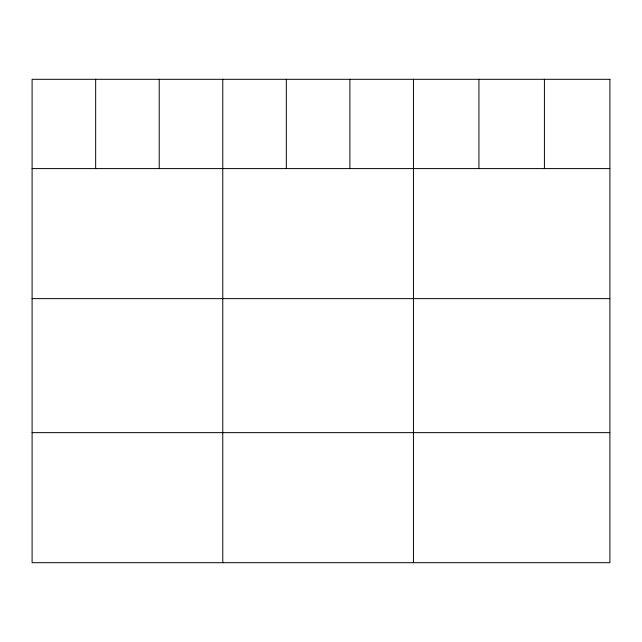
<?xml version="1.0" encoding="UTF-8"?>
<svg xmlns="http://www.w3.org/2000/svg" width="642" height="642" viewBox="0 0 642 642"><rect width="100%" height="100%" fill="white"/><g stroke="black" fill="none" stroke-linecap="round" stroke-linejoin="round"><path stroke-width="0.96" d="M32.1 168.589L609.9 168.589M32.1 298.642L609.9 298.642M32.1 432.644L609.9 432.644M544.416 79.303L544.416 168.589M478.932 79.303L478.932 168.589M413.448 79.303L413.448 562.697M349.89 79.303L349.89 168.589M286.332 79.303L286.332 168.589M222.774 79.303L222.774 562.697M159.216 79.303L159.216 168.589M95.658 79.303L95.658 168.589M609.9 79.303L32.1 79.303L32.1 562.697L609.9 562.697L609.9 79.303"/></g></svg>
